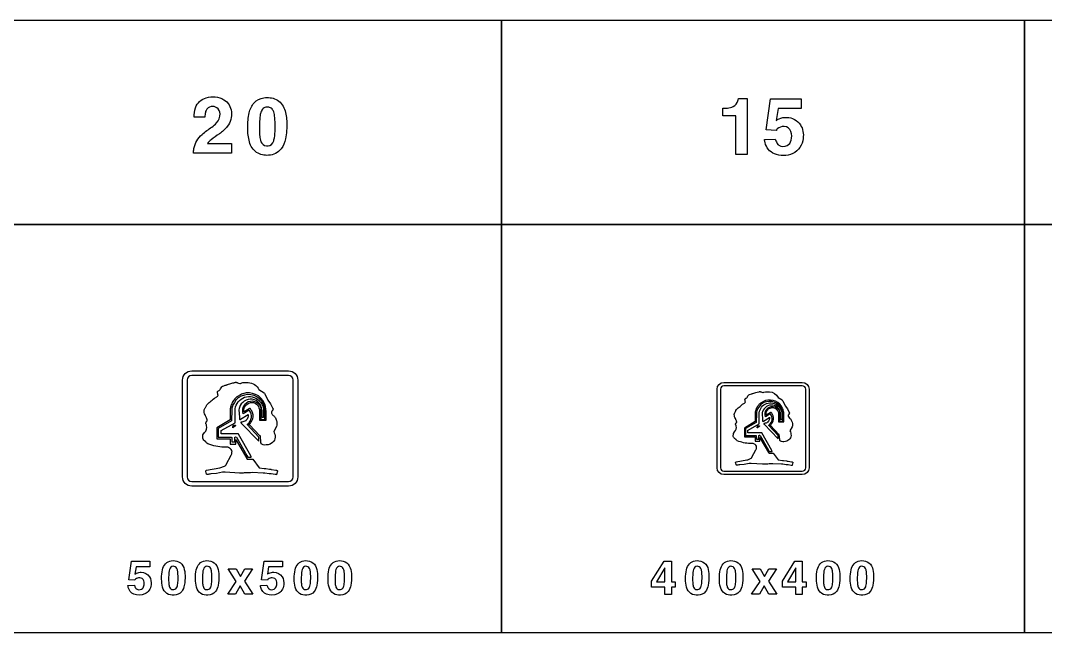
# Model space of a CAD drawing. Extents: x 0 to 18160, y 0 to 2655.
# Drawn here: x 9262 to 13711, y 0 to 2655 of the extents above; entities that cross this region are included whole.
import ezdxf

# ---------------------------------------------------------------- set-up
doc = ezdxf.new("R2010")
doc.units = 0
doc.header["$MEASUREMENT"] = 0

msp = doc.modelspace()

# ---------------------------------------------------------------- linework, layer by layer
for points in [[(9080, 1770), (11350, 1770), (11350, 2655), (9080, 2655)], [(11350, 1770), (13620, 1770), (13620, 2655), (11350, 2655)], [(13620, 1770), (15890, 1770), (15890, 2655), (13620, 2655)], [(9080, 0), (11350, 0), (11350, 1770), (9080, 1770)], [(11350, 0), (13620, 0), (13620, 1770), (11350, 1770)], [(13620, 0), (15890, 0), (15890, 1770), (13620, 1770)], [(10198.2, 221.797), (10163.1, 276.346), (10197.9, 276.346), (10216.2, 242.294), (10234.9, 276.346), (10269, 276.346), (10233.5, 222.318), (10270, 166.299), (10235.4, 166.299), (10215.6, 202.389), (10195.2, 166.299), (10161, 166.299)], [(12001, 222.096), (12055.2, 309.963), (12087.1, 309.963), (12087.1, 219.229), (12103.3, 219.229), (12103.3, 196.409), (12087.1, 196.409), (12087.1, 165.058), (12058.6, 165.058), (12058.6, 196.409), (12001, 196.409)], [(12058.6, 280.769), (12022.6, 219.229), (12058.6, 219.229)], [(12472.5, 221.797), (12437.4, 276.346), (12472.2, 276.347), (12490.5, 242.294), (12509.2, 276.347), (12543.3, 276.347), (12507.8, 222.318), (12544.3, 166.299), (12509.7, 166.299), (12489.9, 202.389), (12469.5, 166.299), (12435.3, 166.299)], [(12569, 222.114), (12623.3, 309.981), (12655.1, 309.981), (12655.1, 219.246), (12671.3, 219.246), (12671.3, 196.427), (12655.1, 196.427), (12655.1, 165.076), (12626.6, 165.076), (12626.6, 196.427), (12569, 196.427)], [(12626.6, 280.787), (12590.6, 219.246), (12626.6, 219.246)]]:
    msp.add_lwpolyline(points, close=True)
for points in [[(10012.9, 2078.85, -0.0640343), (10014.2, 2099.78, -0.161687), (10050, 2160.33, -0.0283718), (10091.8, 2192.71, 0.0545111), (10112.7, 2210.64, 0.192461), (10127.7, 2250.18, 0.234238), (10114.1, 2276.56, 0.196223), (10088.8, 2281.34, 0.252425), (10066.8, 2264.16, 0.0856617), (10062.7, 2247.14, 0.0202329), (10062, 2235.45), (10015.3, 2235.45, -0.0983795), (10021.4, 2276.76, -0.245047), (10067.6, 2319.89, -0.207102), (10144.5, 2311.55, -0.233443), (10177, 2259.22, -0.20961), (10158.8, 2195.04, -0.0785124), (10124.9, 2163.57, 0.0107372), (10089.1, 2137.78, 0.0665092), (10073.2, 2121.74), (10177.7, 2121.74), (10177.7, 2078.85)], [(10247.9, 2191.49, -0.0563084), (10253.9, 2254.33, -0.130301), (10276.1, 2298.12, -0.174843), (10317.9, 2319.53, -0.147552), (10371, 2312.9, -0.192146), (10407.8, 2269.73, -0.0833996), (10417.1, 2212.7, -0.0545507), (10412.1, 2141.92, -0.116773), (10393, 2097.85, -0.221099), (10338.1, 2070.16, -0.162564), (10286.7, 2082.68, -0.174743), (10255.4, 2128.1, -0.0640867), (10247.9, 2186.79)], [(12310.9, 2274.45), (12324.1, 2274.45, 0.0261527), (12330.1, 2275.12, 0.0824327), (12354.9, 2282.34, 0.211118), (12374.9, 2306.08, 0.0230957), (12377.6, 2315.99), (12415.7, 2315.99), (12415.7, 2074.01), (12367.1, 2074.01), (12367.1, 2241.03), (12310.9, 2241.03)], [(12491, 2139), (12538, 2140.78, 0.0452719), (12544.4, 2124.55, 0.0567733), (12549.1, 2117.67, 0.070207), (12553.5, 2114.2, 0.264984), (12589.6, 2112.3, 0.20748), (12607, 2135.41, 0.147389), (12605.8, 2173.44, 0.308532), (12576.4, 2194.85, 0.215743), (12546.7, 2184.62, 0.028781), (12541.3, 2178.38), (12498.7, 2180.39), (12516.5, 2315.07), (12650.5, 2315.07), (12650.5, 2273.2), (12550.1, 2273.2), (12541.1, 2221.19, -0.0211252), (12554.1, 2228.73, -0.121371), (12587.4, 2234.58, -0.244671), (12647.2, 2202.63, -0.173069), (12658.8, 2143.5, -0.256779), (12613.6, 2077.51, -0.199585), (12534, 2076.44, -0.245625), (12493.7, 2125.34, -0.0170062)], [(10299.2, 2160.96, 0.0124589), (10299.8, 2154.64, 0.0668192), (10305.4, 2129.25, 0.615362), (10356.3, 2123.64, 0.0726881), (10361.7, 2136.67, 0.0588562), (10366.4, 2173.95, 0.0389037), (10364.8, 2240.94, 0.084671), (10358.2, 2264.28, 0.156013), (10346.8, 2276.44, 0.143208), (10331, 2279.4, 0.172584), (10315.3, 2273.2, 0.132565), (10305.3, 2257.64, 0.0498315), (10300.8, 2235.92, 0.0368731)], [(10005, 634.996, -0.414213), (9965, 674.996), (9965, 1095, -0.414213), (10005, 1135), (10425, 1135, -0.414213), (10465, 1095), (10465, 674.996, -0.414213), (10425, 634.996)], [(10005, 654.996), (10425, 654.996, 0.414213), (10445, 674.996), (10445, 1095, 0.414213), (10425, 1115), (10005, 1115, 0.414213), (9985, 1095), (9985, 674.996, 0.414213)], [(10235.5, 1084.67), (10250.1, 1084.03, -0.272381), (10296.5, 1053.99), (10319.2, 1040.07, -0.0351488), (10321.8, 1035.05), (10334.5, 1008.53), (10347.2, 992.139), (10355.5, 974.567, 0.00452039), (10357.2, 971.478, -0.139733), (10357.8, 968.944, -0.0552979), (10357.5, 967.565, -0.0368354), (10355.8, 963.341, -0.0933), (10354.1, 961.306, 0.0385909), (10352, 959.373, 0.171669), (10351, 956.471, 0.0879927), (10351.6, 952, 0.131891), (10358.2, 941.881, 0.00814325), (10363.3, 937.936, -0.110819), (10365.9, 934.749, -0.0505202), (10372.8, 919.12, -0.137209), (10373.5, 893.575), (10360.6, 872.03, -0.114361), (10366.8, 847.403, -0.236911), (10354.8, 823.809), (10344.7, 816.849, -0.0916624), (10328, 813.457, -0.0766709), (10315, 814.33, -0.0634186), (10308.6, 816.874, -0.192413), (10305.8, 820.66, -0.0559791), (10305, 825.76), (10302.8, 852.058, -0.0151754), (10301, 853.194), (10255.3, 900.713, 0.0230502), (10254.7, 901.277, -0.177243), (10254.4, 901.997, -0.0630443), (10255.3, 903.246, -0.00801336), (10256.1, 904.077, 0.0563616), (10262.1, 911.976, -0.0212945), (10263.9, 914.785, 0.0225414), (10265.8, 917.763, 0.225137), (10269.2, 954.057, 0.0707982), (10265.5, 961.235, -0.0173439), (10261.6, 967.722, 0.0937967), (10258.2, 971.507, 0.228492), (10256.9, 971.742, 0.0916299), (10255, 970.796, -0.0175507), (10253.9, 970.019), (10231.8, 957.194, -0.0872029), (10231.6, 968.552, -0.263434), (10253, 995.515, -0.446793), (10296.7, 974.509, -0.0857683), (10299.1, 961.071), (10299, 920.55), (10327.5, 920.55), (10327.5, 961.973, 0.0548996), (10324.6, 982.371, 0.0502519), (10321.1, 993.832, 0.379363), (10227.3, 1036.1, 0.0100578), (10224.6, 1035.16, 0.046222), (10216.7, 1031.64), (10203.8, 1024.14, 0.0250119), (10200, 1021.66, 0.0352038), (10197.5, 1019.58, 0.0428932), (10185.7, 1006.21, 0.0893991), (10176.6, 987.742, -0.0264907), (10175.3, 983.884, 0.0141389), (10174.6, 981.841, 0.0789251), (10172.2, 965.877), (10172.3, 922.365), (10113.4, 887.236), (10113.4, 840), (10172.3, 840), (10172.3, 816.424), (10196.9, 816.424), (10196.9, 836.553), (10198.1, 834.551), (10243.6, 754.989, 0.117234), (10245.6, 752.555, 0.153383), (10249.4, 751.591), (10269.7, 751.591), (10297.4, 714.894), (10319.7, 711.837, -0.0171718), (10322.4, 711.364, 0.0231631), (10326.1, 710.771), (10342.7, 708.89, -0.0339814), (10347.8, 707.957, 0.0187214), (10350.6, 707.357), (10369.8, 703.991, 0.00712529), (10375.1, 703.224, -0.319529), (10376.5, 701.929, -0.106784), (10376.5, 700.348), (10373.5, 685.539, -0.0564969), (10373.2, 684.524, -0.237797), (10372.5, 684.207, 0.0292895), (10367.3, 685.107), (10350.1, 688.158, 0.0474153), (10344.4, 688.613, -0.0303567), (10340.8, 688.781), (10322.1, 690.782, 0.0269479), (10316.9, 691.061, -0.0132308), (10314.3, 691.126), (10267, 693.761, -0.0197714), (10241.6, 692.413, 0.00501589), (10234.7, 692.253, 0.0168192), (10232.7, 692.116, -0.0429214), (10212.2, 691.5), (10149.7, 695.397, 0.0580237), (10138.8, 694.877), (10112.2, 690.244), (10088.3, 687.994, -0.00582493), (10078.7, 686.665, -0.00787274), (10074.2, 685.65, -0.177414), (10070.9, 686.131, -0.0952391), (10069.6, 687.449), (10066.3, 698.774, -0.0289141), (10066, 700.107, -0.306466), (10067.5, 702.992, -0.0731151), (10069.5, 703.855), (10127.5, 714.842, 0.0618712), (10142.8, 719.696, 0.0324057), (10150.1, 723.377, 0.107879), (10152.8, 726.396, -0.0295279), (10154.6, 729.181), (10176, 769.899, 0.011832), (10178.4, 774.551, 0.131023), (10179.1, 779.357, -0.0951736), (10179.4, 783.405, 0.184945), (10179.4, 787.582, 0.00535963), (10178.8, 789.275, 0.169795), (10171.9, 797.975, 0.037116), (10164.7, 802.44, 0.107281), (10159, 803.654), (10144.7, 803.654, -0.0900383), (10074.5, 818.624, -0.0897743), (10068, 824.669, 0.0397554), (10066.1, 826.876, 0.0428812), (10064, 828.601, -0.157501), (10053.4, 842.45), (10053.5, 857.98), (10060.2, 867.658, 0.298875), (10069.4, 898.186, 0.0200528), (10067.4, 903.46, 0.025612), (10066, 906.193, -0.0416662), (10065.4, 907.395, -0.226621), (10065.6, 908.785, -0.0281996), (10066.5, 910.058, 0.103227), (10067.1, 911.356, -0.142575), (10069.3, 915.417, 0.0354014), (10071.8, 918.351, 0.208386), (10072.2, 921.523, 0.0612509), (10070.5, 925.787, -0.0277643), (10069.8, 927.476, 0.0379144), (10064.5, 939.832, -0.0251174), (10060.7, 948.285, -0.215777), (10061.7, 971.684, -0.0241205), (10064.6, 976.604, 0.00797164), (10067.3, 980.959, 0.0321895), (10067.8, 982.087, -0.101456), (10075.5, 993.267, -0.0128298), (10079, 996.449, -0.0278686), (10080.7, 997.78, 0.0282578), (10098.5, 1011.58), (10103.8, 1016.19), (10113.6, 1021.88, 0.0906004), (10117.7, 1025.08, 0.181924), (10118.9, 1028.74, 0.0645656), (10117.7, 1035.66, -0.0432402), (10117, 1039.99, 0.0503512), (10116.5, 1041.5, -0.130603), (10116.3, 1043.25, -0.0928993), (10117.1, 1045.34, -0.138887), (10121.1, 1048.74, 0.0367812), (10126.1, 1051.45, 0.140196), (10130, 1056.63, -0.0804101), (10135.7, 1065.71, -0.0441208), (10138.5, 1068.41, -0.0902808), (10140.2, 1069.31, -0.0133775), (10154.2, 1073.43, 0.0362), (10157.9, 1074.68, -0.022503), (10160.1, 1075.52), (10174.9, 1080.32, -0.0286518), (10191.1, 1084.12, 0.0212538), (10194.7, 1085.38, -0.130544), (10197.8, 1085.75, -0.0943764), (10199.1, 1085.21, 0.0820529), (10204.1, 1083.27, 0.0266149), (10213, 1080.85, 0.13655), (10219.1, 1081.39, -0.105407)], [(12315, 684.996, -0.414213), (12285, 714.996), (12285, 1055, -0.414213), (12315, 1085), (12655, 1085, -0.414213), (12685, 1055), (12685, 714.996, -0.414213), (12655, 684.996)], [(12315, 699.996), (12655, 699.996, 0.414213), (12670, 714.996), (12670, 1055, 0.414213), (12655, 1070), (12315, 1070, 0.414213), (12300, 1055), (12300, 714.996, 0.414213)], [(10322.6, 967.741, 0.0809693), (10316.8, 990.529, 0.406042), (10219.5, 1025.28, 0.0528604), (10205.4, 1016.68, 0.0744059), (10196.8, 1007.94), (10189.9, 998.229, 0.077881), (10181, 980.478, 0.0736085), (10178.5, 966.54), (10178, 917.671), (10119.3, 884.763), (10119.3, 847.896), (10175.7, 847.896, -0.0831435), (10177.1, 847.719, -0.30498), (10178.2, 846.479, -0.0330405), (10178.3, 845.837), (10178.3, 828.726, 0.0110357), (10178.5, 827.371), (10191.8, 827.383), (10191.9, 845.636, -0.0487494), (10192.3, 847.346, -0.0962021), (10193.2, 847.932, -0.138746), (10197.5, 847.821, -0.171905), (10198.7, 846.931), (10244.3, 767.5), (10248.3, 760.163), (10263.4, 760.159, 0.0807511), (10263.5, 761.2, 0.0973514), (10262.6, 764.075, -0.0342127), (10261.7, 766.032), (10207.9, 860.815), (10207.4, 861.649), (10132.1, 861.649), (10132.1, 863.919), (10132, 874.784, -0.0990447), (10132.4, 875.854, -0.103227), (10133.2, 876.588), (10192.8, 909.87), (10194, 910.509), (10193.8, 970.187, -0.618886), (10297.2, 1006.47), (10298.1, 1005.6, -0.173463), (10316.6, 968.199), (10316.5, 933.213), (10310, 933.363), (10310, 963.754, 0.0401373), (10308.2, 974.498, 0.106367), (10298.9, 993.458, 0.405669), (10232.8, 1003.47, 0.152124), (10211.6, 976.098, 0.0448174), (10209.3, 966.599), (10211.6, 933.849, -0.0109573), (10211.6, 932.376, 0.0542333), (10212.1, 926.267, 0.137558), (10213.1, 924.333, 0.228972), (10214.2, 923.867, 0.104125), (10215.5, 924.256, 0.0144005), (10217, 925.177), (10249.3, 945.526), (10250.4, 946.29, -0.1916), (10240.4, 919.793, -0.0274632), (10239.4, 918.73, -0.120855), (10222.3, 912.849, 0.0388256), (10220.3, 912.826, 0.17535), (10218.7, 912.069, 0.266883), (10218.4, 910.887, 0.0954092), (10219.4, 909.181), (10219.8, 908.635), (10295.6, 829.927), (10296.1, 829.464), (10296, 847.861), (10246.2, 901.843, -0.142467), (10246.5, 902.91, -0.055416), (10247.6, 904.221, 0.416362), (10254.9, 963.428, 0.00916698), (10254.1, 964.198), (10227.9, 948.757, -0.177926), (10231.8, 985.904, -0.0484485), (10235.5, 990.656, -0.498836), (10299.8, 986.188, -0.137513), (10304.7, 969.679), (10304.9, 924.517), (10322.6, 924.517), (10322.6, 961.184, 0.0289025)], [(12501.4, 1044.73), (12513.1, 1044.23, -0.272381), (12550.2, 1020.19), (12568.3, 1009.06, -0.0351488), (12570.4, 1005.04), (12580.6, 983.827), (12590.8, 970.71), (12597.4, 956.653, 0.00452039), (12598.8, 954.182, -0.139733), (12599.3, 952.154, -0.0552979), (12599, 951.051, -0.0368354), (12597.7, 947.672, -0.0933), (12596.2, 946.044, 0.0385909), (12594.6, 944.497, 0.171669), (12593.8, 942.176, 0.0879927), (12594.3, 938.6, 0.131891), (12599.6, 930.504, 0.00814325), (12603.7, 927.348, -0.110819), (12605.7, 924.798, -0.0505202), (12611.3, 912.295, -0.137209), (12611.8, 891.86), (12601.5, 874.624, -0.114361), (12606.4, 854.922, -0.236911), (12596.8, 836.047), (12588.7, 830.478, -0.0916624), (12575.4, 827.765, -0.0766709), (12565, 828.463, -0.0634186), (12559.9, 830.499, -0.192413), (12557.7, 833.527, -0.0559791), (12557, 837.607), (12555.2, 858.646, -0.0151754), (12553.8, 859.554), (12517, 897.74, -0.0367297), (12516.6, 898.295, -0.105795), (12516.6, 898.735, -0.0630443), (12517.2, 899.596, -0.00801336), (12517.9, 900.261, 0.0563616), (12522.7, 906.58, -0.0212945), (12524.1, 908.827, 0.0225414), (12525.7, 911.209, 0.225137), (12528.4, 940.245, 0.0707982), (12525.4, 945.987, -0.0173439), (12522.3, 951.177, 0.0937967), (12519.6, 954.204, 0.228492), (12518.5, 954.393, 0.0916299), (12517, 953.636, -0.0175507), (12516.1, 953.014), (12498.4, 942.754, -0.0872029), (12498.3, 951.841, -0.263434), (12515.4, 973.411, -0.446793), (12550.4, 956.607, -0.0857683), (12552.2, 945.856), (12552.2, 913.439), (12575, 913.439), (12575, 946.578, 0.0548996), (12572.7, 962.896, 0.0502519), (12569.9, 972.064, 0.379363), (12494.8, 1005.88, 0.0100578), (12492.7, 1005.13, 0.046222), (12486.4, 1002.31), (12476, 996.312, 0.0250119), (12473, 994.326, 0.0352038), (12471, 992.666, 0.0428932), (12461.5, 981.966, 0.0893991), (12454.3, 967.193, -0.0264907), (12453.3, 964.106, 0.0141389), (12452.7, 962.472, 0.0789251), (12450.7, 949.701), (12450.8, 914.891), (12403.7, 886.788), (12403.7, 848.999), (12450.8, 848.999), (12450.8, 830.139), (12470.5, 830.139), (12470.5, 846.242), (12471.5, 844.64), (12507.9, 780.99, 0.117234), (12509.5, 779.043, 0.153383), (12512.5, 778.272), (12528.7, 778.272), (12550.9, 748.914), (12568.7, 746.468, -0.0171718), (12570.9, 746.09, 0.0231631), (12573.9, 745.616), (12587.1, 744.111, -0.0339814), (12591.2, 743.365, 0.0187214), (12593.5, 742.885), (12608.8, 740.192, 0.00712529), (12613.1, 739.578, -0.319529), (12614.2, 738.542, -0.106784), (12614.2, 737.278), (12611.8, 725.431, -0.0564969), (12611.5, 724.619, -0.237797), (12611, 724.365, 0.0292895), (12606.9, 725.085), (12593.1, 727.525, 0.0474153), (12588.5, 727.89, -0.0303567), (12585.6, 728.024), (12570.7, 729.625, 0.0269479), (12566.5, 729.848, -0.0132308), (12564.4, 729.9), (12526.6, 732.008, -0.0197714), (12506.2, 730.929, 0.00501589), (12500.8, 730.802, 0.0168192), (12499.1, 730.692, -0.0429214), (12482.8, 730.199), (12432.8, 733.317, 0.0580237), (12424.1, 732.901), (12402.7, 729.194), (12383.6, 727.394, -0.00582493), (12376, 726.331, -0.00787274), (12372.4, 725.519, -0.177414), (12369.7, 725.904, -0.0952391), (12368.7, 726.958), (12366, 736.019, -0.0289141), (12365.8, 737.085, -0.306466), (12367, 739.393, -0.0731151), (12368.6, 740.083), (12415, 748.873, 0.0618712), (12427.3, 752.756, 0.0324057), (12433, 755.701, 0.107879), (12435.2, 758.116, -0.0295279), (12436.7, 760.344), (12453.8, 792.918, 0.011832), (12455.7, 796.64, 0.131023), (12456.3, 800.485, -0.0951736), (12456.5, 803.723, 0.184945), (12456.5, 807.065, 0.00535963), (12456, 808.419, 0.169795), (12450.6, 815.379, 0.037116), (12444.7, 818.951, 0.107281), (12440.2, 819.923), (12428.7, 819.923, -0.0900383), (12372.6, 831.898, -0.0897743), (12367.4, 836.735, 0.0397554), (12365.9, 838.5, 0.0428812), (12364.2, 839.88, -0.157501), (12355.7, 850.959), (12355.8, 863.383), (12361.1, 871.126, 0.298875), (12368.5, 895.548, 0.0200528), (12366.9, 899.767, 0.025612), (12365.8, 901.954, -0.0416662), (12365.3, 902.915, -0.226621), (12365.5, 904.027, -0.0281996), (12366.2, 905.046, 0.103227), (12366.7, 906.084, -0.142575), (12368.4, 909.333, 0.0354014), (12370.4, 911.68, 0.208386), (12370.8, 914.217, 0.0612509), (12369.4, 917.629, -0.0277643), (12368.8, 918.98, 0.0379144), (12364.6, 928.865, -0.0251174), (12361.5, 935.627, -0.215777), (12362.3, 954.346, -0.0241205), (12364.7, 958.283, 0.00797164), (12366.8, 961.766, 0.0321895), (12367.3, 962.669, -0.101456), (12373.4, 971.613, -0.0128298), (12376.2, 974.159, -0.0278686), (12377.6, 975.223, 0.0282578), (12391.8, 986.266), (12396, 989.954), (12403.8, 994.505, 0.0906004), (12407.1, 997.067, 0.181924), (12408.1, 999.989, 0.0645656), (12407.2, 1005.53, -0.0432402), (12406.6, 1008.99, 0.0503512), (12406.2, 1010.2, -0.130603), (12406, 1011.6, -0.0928993), (12406.7, 1013.27, -0.138887), (12409.9, 1015.99, 0.0367812), (12413.9, 1018.16, 0.140196), (12417, 1022.3, -0.0804101), (12421.6, 1029.57, -0.0441208), (12423.8, 1031.72, -0.0902808), (12425.2, 1032.45, -0.0133775), (12436.4, 1035.74, 0.0362), (12439.3, 1036.75, -0.022503), (12441.1, 1037.42), (12452.9, 1041.26, -0.0286518), (12465.9, 1044.29, 0.0212538), (12468.7, 1045.3, -0.130544), (12471.2, 1045.6, -0.0943764), (12472.3, 1045.17, 0.0820529), (12476.3, 1043.62, 0.0266149), (12483.4, 1041.68, 0.13655), (12488.3, 1042.11, -0.105407)], [(12571, 951.192, 0.0809693), (12566.5, 969.422, 0.406042), (12488.6, 997.223, 0.0528604), (12477.4, 990.342, 0.0744059), (12470.4, 983.353), (12464.9, 975.583, 0.077881), (12457.8, 961.382, 0.0736085), (12455.8, 950.231), (12455.4, 911.136), (12408.4, 884.809), (12408.4, 855.316), (12453.6, 855.316, -0.0831435), (12454.7, 855.174, -0.30498), (12455.6, 853.925), (12455.7, 839.98, 0.0110357), (12455.8, 838.896), (12466.5, 838.905), (12466.5, 853.508, -0.0487494), (12466.9, 854.876, -0.0962021), (12467.6, 855.345, -0.138746), (12471, 855.256, -0.171905), (12472, 854.544), (12508.5, 790.999), (12511.7, 785.13), (12523.7, 785.126, 0.0807511), (12523.8, 785.959, 0.0973514), (12523.1, 788.259, -0.0342127), (12522.4, 789.825), (12479.3, 865.651), (12478.9, 866.318), (12418.7, 866.318), (12418.7, 868.134), (12418.6, 876.826, -0.0990447), (12418.9, 877.682, -0.103227), (12419.6, 878.269), (12467.2, 904.895), (12468.2, 905.406), (12468.1, 953.149, -0.618886), (12550.7, 982.174), (12551.5, 981.477, -0.173463), (12566.3, 951.558), (12566.2, 923.569), (12561, 923.69), (12561, 948.002, 0.0401373), (12559.6, 956.597, 0.106367), (12552.1, 971.766, 0.405669), (12499.2, 979.775, 0.152124), (12482.3, 957.877, 0.0448174), (12480.4, 950.278), (12482.3, 924.078, -0.0109573), (12482.3, 922.9, 0.0542333), (12482.7, 918.012, 0.137558), (12483.5, 916.466, 0.228972), (12484.4, 916.093, 0.104125), (12485.4, 916.404, 0.0144005), (12486.6, 917.141), (12512.5, 933.42), (12513.4, 934.031, -0.1916), (12505.3, 912.834, -0.0274632), (12504.5, 911.983, -0.120855), (12490.9, 907.278, 0.0388256), (12489.3, 907.26, 0.17535), (12487.9, 906.654, 0.266883), (12487.7, 905.709, 0.0954092), (12488.5, 904.344), (12488.9, 903.908), (12549.7, 840.756), (12549.8, 855.288), (12510, 898.473, -0.142467), (12510.2, 899.327, -0.055416), (12511, 900.376, 0.416362), (12516.9, 947.741, 0.00916698), (12516.3, 948.357), (12495.3, 936.005, -0.177926), (12498.4, 965.722, -0.0484485), (12501.4, 969.524, -0.498836), (12552.9, 965.95, -0.137513), (12556.7, 952.742), (12556.9, 916.613), (12571.1, 916.613), (12571.1, 945.947, 0.0289025)], [(10185.2, 898.126, -0.23875), (10186, 898.844), (10186.5, 898.911), (10193.4, 898.917, -0.0154696), (10194.1, 898.833, -0.240625), (10194.8, 898.287, -0.118053), (10194.8, 897.279, -0.207117), (10193.8, 895.616), (10193, 895.107), (10184.5, 888.818), (10183.7, 888.442, -0.210927), (10183.2, 888.85), (10183.1, 890.357)], [(12461.1, 895.5, -0.23875), (12461.8, 896.075), (12462.2, 896.128), (12467.9, 896.114, -0.0593731), (12468.4, 896.036, -0.240625), (12468.8, 895.629, -0.118053), (12468.8, 894.823, -0.207117), (12468, 893.492), (12467.4, 893.085), (12460.6, 888.053), (12459.9, 887.753, -0.210927), (12459.5, 888.079), (12459.5, 889.285)], [(9874.18, 234.284, -0.0563084), (9877.8, 271.986, -0.130301), (9891.12, 298.265, -0.174843), (9916.22, 311.109, -0.147552), (9948.09, 307.128, -0.192146), (9970.17, 281.227, -0.0833996), (9975.72, 247.009, -0.0545507), (9972.71, 204.545, -0.116773), (9961.26, 178.099, -0.221099), (9928.35, 161.488, -0.162564), (9897.47, 169, -0.174743), (9878.7, 196.251, -0.0640867), (9874.23, 231.464)], [(10020.9, 234.284, -0.0563084), (10024.6, 271.986, -0.130301), (10037.9, 298.265, -0.174843), (10063, 311.109, -0.147552), (10094.8, 307.128, -0.192146), (10116.9, 281.227, -0.0833996), (10122.5, 247.009, -0.0545507), (10119.5, 204.545, -0.116773), (10108, 178.1, -0.221099), (10075.1, 161.488, -0.162564), (10044.2, 169, -0.174743), (10025.5, 196.251, -0.0640867), (10021, 231.464)], [(10449.7, 234.285, -0.0563084), (10453.4, 271.986, -0.130301), (10466.7, 298.266, -0.174843), (10491.8, 311.109, -0.147552), (10523.7, 307.128, -0.192146), (10545.7, 281.228, -0.0833996), (10551.3, 247.01, -0.0545507), (10548.3, 204.545, -0.116773), (10536.8, 178.1, -0.221099), (10503.9, 161.488, -0.162564), (10473, 169, -0.174743), (10454.3, 196.251, -0.0640867), (10449.8, 231.465)], [(10596.5, 234.275, -0.0563084), (10600.1, 271.977, -0.130301), (10613.4, 298.256, -0.174843), (10638.5, 311.1, -0.147552), (10670.4, 307.119, -0.192146), (10692.5, 281.218, -0.0833996), (10698, 247, -0.0545507), (10695, 204.536, -0.116773), (10683.6, 178.09, -0.221099), (10650.7, 161.479, -0.162564), (10619.8, 168.991, -0.174743), (10601, 196.242, -0.0640867), (10596.5, 231.455)], [(12148.5, 234.285, -0.0563084), (12152.1, 271.986, -0.130301), (12165.4, 298.266, -0.174843), (12190.5, 311.109, -0.147552), (12222.4, 307.128, -0.192146), (12244.5, 281.228, -0.0833996), (12250, 247.01, -0.0545507), (12247, 204.546, -0.116773), (12235.6, 178.1, -0.221099), (12202.7, 161.489, -0.162564), (12171.8, 169.001, -0.174743), (12153, 196.252, -0.0640867), (12148.5, 231.465)], [(12295.2, 234.285, -0.0563084), (12298.9, 271.986, -0.130301), (12312.2, 298.266, -0.174843), (12337.3, 311.109, -0.147552), (12369.1, 307.128, -0.192146), (12391.2, 281.228, -0.0833996), (12396.8, 247.01, -0.0545507), (12393.8, 204.546, -0.116773), (12382.3, 178.1, -0.221099), (12349.4, 161.489, -0.162564), (12318.5, 169.001, -0.174743), (12299.8, 196.252, -0.0640867), (12295.3, 231.465)], [(12716.5, 234.285, -0.0563084), (12720.1, 271.986, -0.130301), (12733.4, 298.266, -0.174843), (12758.5, 311.109, -0.147552), (12790.4, 307.128, -0.192146), (12812.5, 281.228, -0.0833996), (12818, 247.01, -0.0545507), (12815, 204.545, -0.116773), (12803.6, 178.1, -0.221099), (12770.7, 161.489, -0.162564), (12739.8, 169, -0.174743), (12721, 196.252, -0.0640867), (12716.5, 231.465)], [(12863.2, 234.275, -0.0563084), (12866.9, 271.977, -0.130301), (12880.2, 298.256, -0.174843), (12905.3, 311.1, -0.147552), (12937.2, 307.119, -0.192146), (12959.2, 281.219, -0.0833996), (12964.8, 247.001, -0.0545507), (12961.8, 204.536, -0.116773), (12950.3, 178.091, -0.221099), (12917.4, 161.479, -0.162564), (12886.5, 168.991, -0.174743), (12867.8, 196.242, -0.0640867), (12863.3, 231.456)], [(9727.75, 203.882), (9755.92, 204.948, 0.0452719), (9759.76, 195.209, 0.0567733), (9762.6, 191.086, 0.070207), (9765.26, 189, 0.264984), (9786.87, 187.863, 0.20748), (9797.32, 201.725, 0.147389), (9796.63, 224.545, 0.308532), (9779, 237.389, 0.215743), (9761.13, 231.251, 0.028781), (9757.91, 227.507), (9732.34, 228.716), (9743.03, 309.521), (9823.46, 309.521), (9823.46, 284.403), (9763.2, 284.403), (9757.82, 253.195, -0.0211252), (9765.57, 257.721, -0.121371), (9785.57, 261.228, -0.244671), (9821.44, 242.057, -0.173069), (9828.39, 206.583, -0.256779), (9801.28, 166.986, -0.199585), (9753.55, 166.346, -0.245625), (9729.38, 195.683, -0.0170062)], [(9905.01, 215.967, 0.0124589), (9905.32, 212.175, 0.0668192), (9908.68, 196.938, 0.615362), (9939.23, 193.573, 0.0726881), (9942.5, 201.393, 0.0588562), (9945.32, 223.763, 0.0389037), (9944.34, 263.953, 0.084671), (9940.39, 277.957, 0.156013), (9933.52, 285.256, 0.143208), (9924.08, 287.033, 0.172584), (9914.63, 283.313, 0.132565), (9908.66, 273.976, 0.0498315), (9905.93, 260.943, 0.0368731)], [(10051.8, 215.967, 0.0124589), (10052.1, 212.175, 0.0668192), (10055.4, 196.938, 0.615362), (10086, 193.573, 0.0726881), (10089.2, 201.393, 0.0588562), (10092.1, 223.763, 0.0389037), (10091.1, 263.953, 0.084671), (10087.1, 277.957, 0.156013), (10080.3, 285.256, 0.143208), (10070.8, 287.033, 0.172584), (10061.4, 283.313, 0.132565), (10055.4, 273.976, 0.0498315), (10052.7, 260.943, 0.0368731)], [(10303.3, 203.891), (10331.5, 204.957, 0.0452719), (10335.3, 195.218, 0.0567733), (10338.2, 191.095, 0.070207), (10340.8, 189.009, 0.264984), (10362.4, 187.872, 0.20748), (10372.9, 201.734, 0.147389), (10372.2, 224.554, 0.308532), (10354.6, 237.398, 0.215743), (10336.7, 231.26, 0.028781), (10333.5, 227.516), (10307.9, 228.725), (10318.6, 309.531), (10399, 309.531), (10399, 284.412), (10338.8, 284.412), (10333.4, 253.204, -0.0211252), (10341.1, 257.73, -0.121371), (10361.1, 261.237, -0.244671), (10397, 242.066, -0.173069), (10404, 206.592, -0.256779), (10376.8, 166.995, -0.199585), (10329.1, 166.355, -0.245625), (10304.9, 195.692, -0.0170062)], [(10480.6, 215.967, 0.0124589), (10480.9, 212.175, 0.0668192), (10484.2, 196.939, 0.615362), (10514.8, 193.574, 0.0726881), (10518.1, 201.394, 0.0588562), (10520.9, 223.763, 0.0389037), (10519.9, 263.953, 0.084671), (10516, 277.957, 0.156013), (10509.1, 285.256, 0.143208), (10499.7, 287.033, 0.172584), (10490.2, 283.313, 0.132565), (10484.2, 273.976, 0.0498315), (10481.5, 260.943, 0.0368731)], [(10627.3, 215.958, 0.0124589), (10627.6, 212.166, 0.0668192), (10631, 196.929, 0.615362), (10661.5, 193.564, 0.0726881), (10664.8, 201.384, 0.0588562), (10667.6, 223.754, 0.0389037), (10666.7, 263.943, 0.084671), (10662.7, 277.948, 0.156013), (10655.8, 285.247, 0.143208), (10646.4, 287.024, 0.172584), (10636.9, 283.304, 0.132565), (10631, 273.967, 0.0498315), (10628.2, 260.934, 0.0368731)], [(12179.3, 215.967, 0.0124589), (12179.6, 212.176, 0.0668192), (12183, 196.939, 0.615362), (12213.5, 193.574, 0.0726881), (12216.8, 201.394, 0.0588562), (12219.6, 223.764, 0.0389037), (12218.6, 263.953, 0.084671), (12214.7, 277.958, 0.156013), (12207.8, 285.256, 0.143208), (12198.4, 287.034, 0.172584), (12188.9, 283.313, 0.132565), (12183, 273.977, 0.0498315), (12180.2, 260.944, 0.0368731)], [(12326.1, 215.967, 0.0124589), (12326.4, 212.176, 0.0668192), (12329.7, 196.939, 0.615362), (12360.3, 193.574, 0.0726881), (12363.5, 201.394, 0.0588562), (12366.4, 223.764, 0.0389037), (12365.4, 263.953, 0.084671), (12361.4, 277.958, 0.156013), (12354.6, 285.256, 0.143208), (12345.1, 287.034, 0.172584), (12335.7, 283.313, 0.132565), (12329.7, 273.977, 0.0498315), (12327, 260.944, 0.0368731)], [(12747.3, 215.967, 0.0124589), (12747.6, 212.176, 0.0668192), (12751, 196.939, 0.615362), (12781.5, 193.574, 0.0726881), (12784.8, 201.394, 0.0588562), (12787.6, 223.763, 0.0389037), (12786.7, 263.953, 0.084671), (12782.7, 277.958, 0.156013), (12775.8, 285.256, 0.143208), (12766.4, 287.033, 0.172584), (12757, 283.313, 0.132565), (12751, 273.977, 0.0498315), (12748.3, 260.943, 0.0368731)], [(12894.1, 215.958, 0.0124589), (12894.4, 212.166, 0.0668192), (12897.7, 196.93, 0.615362), (12928.3, 193.565, 0.0726881), (12931.6, 201.385, 0.0588562), (12934.4, 223.754, 0.0389037), (12933.4, 263.944, 0.084671), (12929.5, 277.948, 0.156013), (12922.6, 285.247, 0.143208), (12913.2, 287.024, 0.172584), (12903.7, 283.304, 0.132565), (12897.7, 273.967, 0.0498315), (12895, 260.934, 0.0368731)]]:
    msp.add_lwpolyline(points, format="xyb", close=True)

doc.saveas('drawing.dxf')
